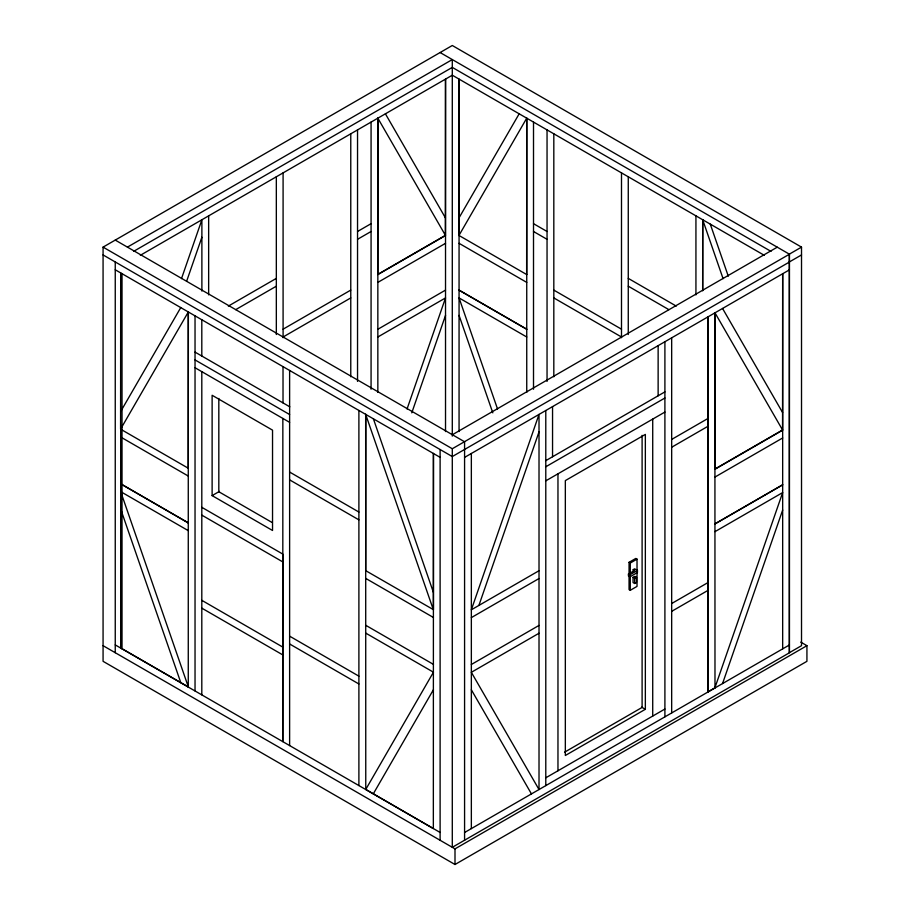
<?xml version="1.0" encoding="UTF-8"?>
<svg xmlns="http://www.w3.org/2000/svg" width="910" height="910" viewBox="0 0 910 910"><rect width="100%" height="100%" fill="white"/><g stroke="black" fill="none" stroke-linecap="round" stroke-linejoin="round"><path stroke-width="1.36" d="M188.37 468.286L120.586 429.156L120.689 272.795M188.268 468.229L188.37 311.88L120.586 429.156M365.774 414.289L365.672 570.638L433.444 609.677L433.444 453.373L433.342 828.555L365.763 789.425L365.661 414.357L433.342 609.723M445.422 235.349L377.843 118.175L377.752 274.422L445.422 235.349L445.525 79.102L445.525 431.556M526.742 274.581L458.959 235.451L459.061 79.09L459.061 431.556M526.64 274.524L526.742 118.163L458.959 235.451M702.713 219.754L702.668 290.825L702.702 219.776L723.075 278.653M782.566 429.986L714.987 312.824L714.885 469.071L782.566 429.986L782.668 273.751L782.668 648.864M181.488 278.653L201.883 219.776L201.883 291.075M186.618 281.292L201.883 237.248M407.054 408.988L445.525 297.923L377.843 336.996M411.775 412.844L445.525 315.395M478.91 605.423L539.016 431.886M708.116 316.68L708.116 691.793L714.885 687.88L782.668 492.572L714.987 531.645M722.551 683.569L782.668 510.044M120.598 411.673L180.794 307.512M458.97 217.968L519.178 113.796M365.763 789.425L433.444 672.194L365.763 633.121M373.327 793.793L433.444 689.678M800.777 642.13L806.931 645.679L806.931 661.32L455 864.5L103.069 661.32L103.069 247.122L452.293 45.5L801.517 247.122L801.517 645.679L789.334 652.72L789.334 254.152L801.517 247.122M127.434 247.122L452.293 59.571L452.293 436.106M133.588 251.387L452.293 67.385L770.997 251.387M140.356 255.289L452.293 75.2L764.252 255.289M228.342 306.09L276.333 278.38M357.539 231.493L371.075 223.678M235.724 309.639L276.333 286.195M357.539 239.307L371.075 231.493M283.09 329.181L350.771 290.108M377.843 274.581L445.525 235.508M283.09 336.996L350.771 297.923M377.843 282.396L445.525 243.323M377.843 329.284L445.525 290.108M212.121 495.609L272.534 530.485L272.534 430.146L212.121 395.27L212.121 495.609L219.435 491.389M452.395 434.73L777.254 247.179M452.293 448.744L789.436 254.208L789.436 652.777L452.293 847.312L452.293 448.744L103.069 247.122M789.334 261.966L801.517 254.936M789.436 262.023L452.293 456.558L103.069 254.936M464.578 457.4L789.436 269.838M545.784 460.665L664.903 391.891M545.784 466.773L664.903 398.011M545.784 480.844L664.903 412.071M671.671 439.428L708.219 418.327M671.671 447.242L708.219 426.142M539.016 570.718L471.346 609.791L539.016 414.414L539.016 789.539L471.346 672.308L539.016 633.235M714.987 469.23L782.668 430.157M471.346 617.606L539.016 578.533M714.987 477.045L782.668 437.972M629.06 562.323L635.794 558.433L637.023 559.138L637.023 586.404L630.277 590.294L629.06 589.589L629.06 562.323L630.277 563.028L637.023 559.138M633.235 569.615L634.6 568.818L637.444 570.456L637.444 572.515L629.868 576.883L628.446 576.064L628.446 574.017L634.657 570.433L633.235 569.615L633.235 571.662M471.346 664.493L539.016 625.42M714.987 523.83L782.668 484.757M714.987 523.933L782.668 484.859M628.446 574.017L629.868 574.836L637.444 570.456M633.064 577.361L634.85 576.326L636.477 577.259L636.477 582.457L634.679 583.492L633.064 582.559L633.064 577.361L634.679 578.294L636.477 577.259M671.671 603.535L708.219 582.434M671.671 611.349L708.219 590.249M564.553 752.195L642.107 707.423L642.107 435.355M645.349 709.299L565.337 755.493L565.337 480.594L645.349 434.4L645.349 709.299L641.664 707.161M545.784 777.811L664.903 709.038M464.578 832.513L789.436 644.962M103.069 645.679L455 848.871L806.931 645.679M440.11 52.53L789.436 254.208M533.51 223.678L547.047 231.493M628.264 278.38L676.244 306.09M533.51 231.493L547.047 239.307M628.264 286.195L668.861 309.639M553.815 290.108L621.496 329.181M459.061 243.323L526.742 282.396M553.815 297.923L621.496 336.996M459.061 290.108L526.742 329.181M459.061 290.21L526.742 329.284M526.742 336.996L459.061 297.923L497.531 408.988M115.251 240.092L464.578 441.771L464.578 840.328M115.251 269.781L440.11 457.343M195.036 352.113L289.789 406.815M195.036 359.928L289.619 414.528M195.036 367.742L289.619 422.342M289.619 472.051L358.893 512.046M289.619 479.866L358.893 519.86M271.976 522.431L218.821 491.741L218.821 398.466M365.763 578.419L433.444 617.492M120.689 437.027L188.37 476.101M201.804 507.314L282.851 554.11L282.782 741.627L282.851 418.441M201.804 515.128L282.782 561.891M188.37 522.886L120.689 483.813L188.37 523M365.763 625.307L433.444 664.38M188.37 530.701L120.689 491.627L188.37 687.005L120.689 647.931L120.689 429.213M289.619 636.158L358.893 676.164M289.619 643.973L358.893 683.979M201.804 600.327L282.782 647.09M201.804 608.142L282.782 654.904M115.251 644.906L440.11 832.457M471.346 689.78L531.451 793.907M722.551 308.456L782.577 412.526M385.408 113.807L445.434 217.877M710.278 224.122L728.284 276.196M459.061 315.395L492.81 412.844M373.339 418.657L433.353 592.239M120.689 509.099L180.794 682.636M714.885 312.767L714.987 687.937M708.219 316.726L708.219 691.85M695.934 215.863L695.934 294.885M671.671 337.826L671.671 712.951M664.903 341.739L664.903 716.853M658.135 345.641L658.135 395.793M652.72 419.112L652.72 716.079M634.679 578.294L634.679 583.492M630.277 563.028L630.277 590.294M629.868 574.836L629.868 576.883M628.264 176.79L628.264 334.505M621.496 172.877L621.496 337.701M557.966 473.814L557.966 770.781M553.815 133.804L553.815 376.786M552.552 406.599L552.552 456.752M547.047 129.903L547.047 381.404M545.784 410.512L545.784 785.626M533.51 122.088L533.51 389.218M526.742 118.175L526.742 392.415M471.346 453.487L471.346 828.612M455 848.871L455 864.5M440.11 449.529L440.11 840.271M377.843 118.175L377.843 392.415M371.075 122.088L371.075 389.218M358.893 410.455L358.893 785.569M357.539 129.903L357.539 381.404M350.771 133.804L350.771 376.786M289.619 370.45L289.619 745.574M283.09 172.877L283.09 337.701M283.021 366.65L283.021 402.902M276.333 176.79L276.333 334.505M208.652 215.863L208.652 294.885M201.804 319.751L201.804 356.015M201.804 371.644L201.804 694.876M195.036 315.85L195.036 690.963M188.268 311.937L188.268 687.061M122.02 273.694L122.02 648.807M115.251 261.966L115.251 652.72"/></g></svg>
